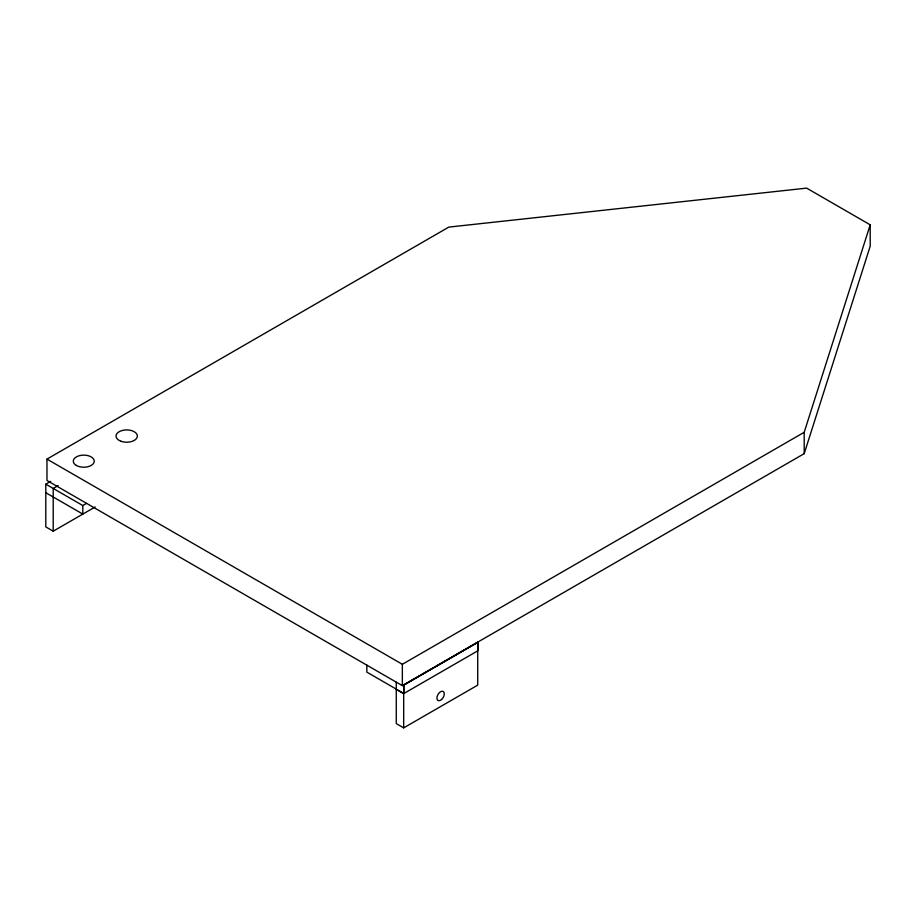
<?xml version="1.0" encoding="UTF-8"?>
<svg xmlns="http://www.w3.org/2000/svg" width="916" height="916" viewBox="0 0 916 916"><rect width="100%" height="100%" fill="white"/><g stroke="black" fill="none" stroke-linecap="round" stroke-linejoin="round"><path stroke-width="1.37" d="M804.202 453.649L804.202 432.283L870.2 224.821L806.641 188.124L448.817 227.099L46.968 459.111L46.968 480.488L402.353 685.66L804.202 453.649L870.2 246.198L870.2 224.821M95.161 506.972L53.208 531.188L45.8 526.918L45.8 484.163L50.735 481.324M58.143 485.595L53.208 488.446L53.208 531.188M45.8 484.163L82.818 505.54L86.516 503.399M46.968 459.111L402.353 664.295L804.202 432.283M403.864 693.504L477.9 650.761L477.9 642.208L403.864 684.962L403.864 693.504L366.847 672.138L366.847 665.005M403.681 727.877L477.717 685.134L477.717 642.391L403.681 685.134L403.681 727.877L396.273 723.606L396.273 682.283M396.273 689.404L403.681 693.687M45.8 492.716L82.818 514.094L82.818 505.54M402.353 664.295L402.353 685.66M76.36 465.454A10.465 6.046 0 0 0 93.879 462.74A10.465 6.046 0 0 0 81.055 455.332A10.465 6.046 0 0 0 76.36 465.454M120.923 441.249A10.671 6.16 0 0 0 137.354 436.371A10.671 6.16 0 0 0 121.817 430.6A10.671 6.16 0 0 0 120.923 441.249M441.558 699.538A5.233 3.023 -60 0 0 443.218 691.431A5.233 3.023 -60 0 0 437.035 696.916A5.233 3.023 -60 0 0 441.558 699.538"/></g></svg>
